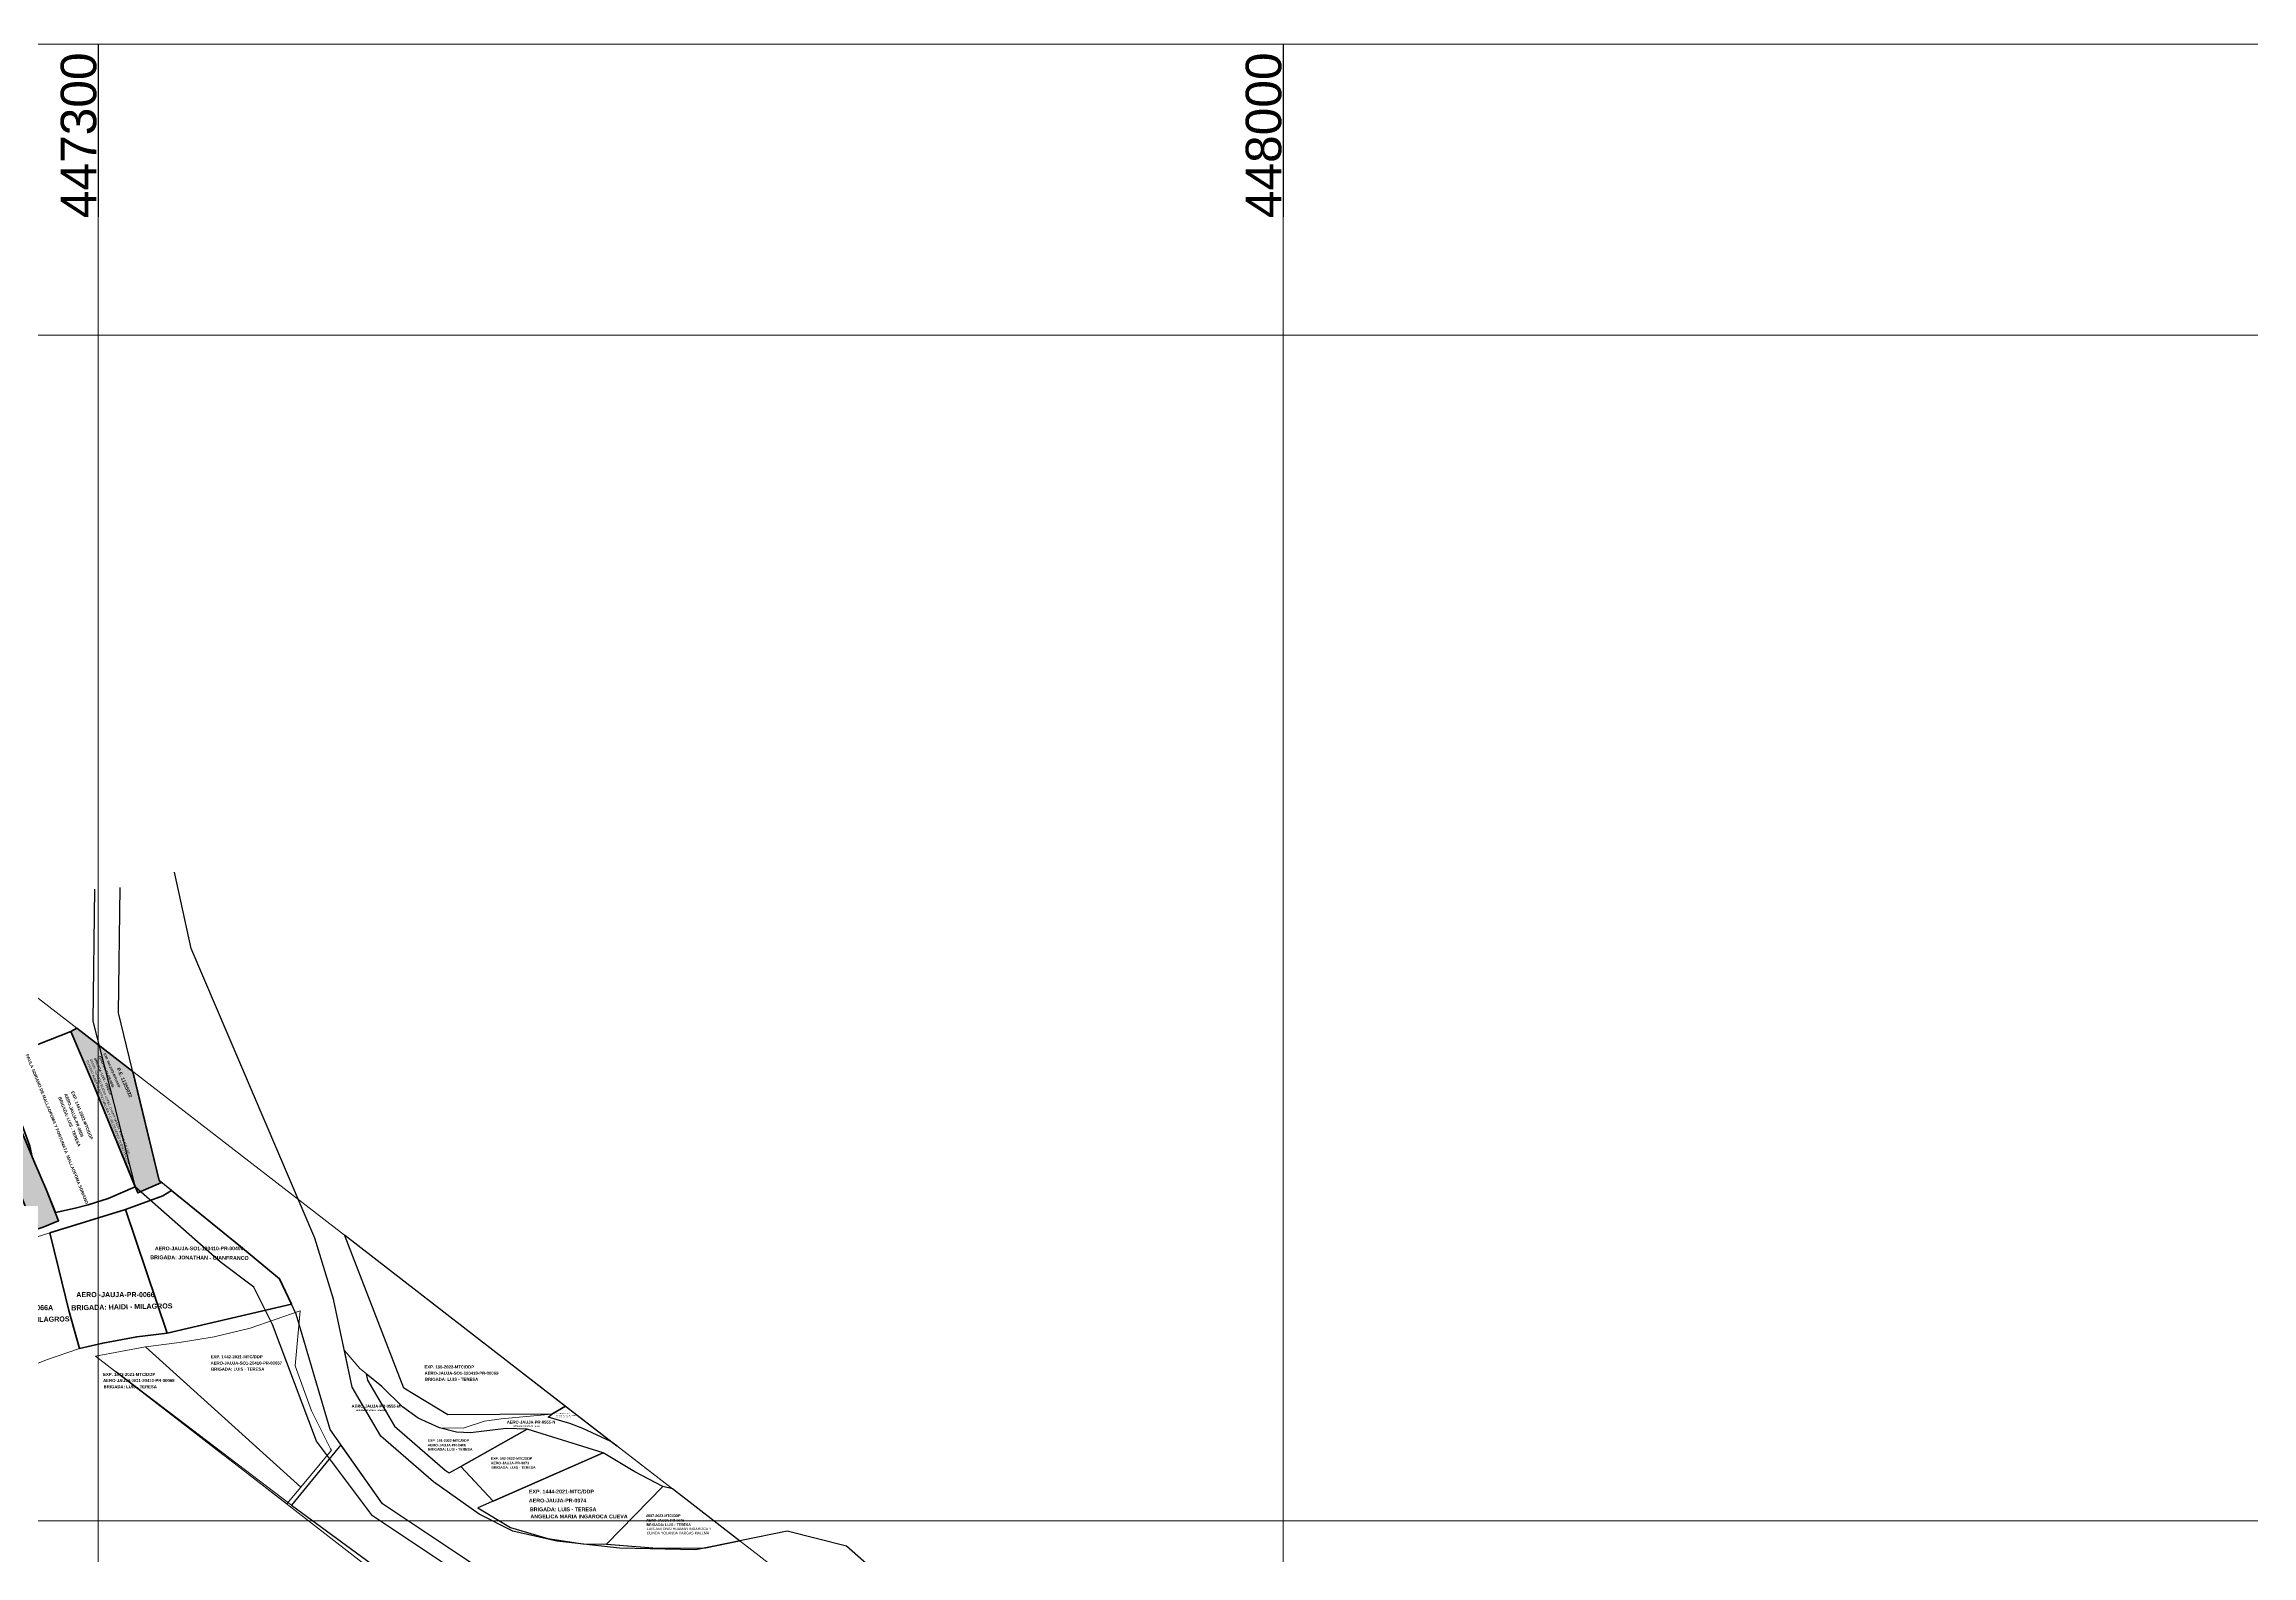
# Model space of a CAD drawing. Header units: metres. Extents: x 0 to 452779, y 0 to 8699072.
# Drawn here: x 447268 to 448572, y 8698179 to 8699072 of the extents above; entities that cross this region are included whole.
import ezdxf
from ezdxf.enums import TextEntityAlignment as Align

# ---------------------------------------------------------------- set-up
doc = ezdxf.new("R2010")
doc.units = ezdxf.units.M
doc.header["$MEASUREMENT"] = 0
for name, color, linetype in [('CODIGO', 7, 'Continuous'), ('COORD', 7, 'Continuous'), ('EXPEDIENTE', 150, 'Continuous'), ('FAJA DERECHA', 6, 'Continuous'), ('PARA INGRESAR A SUNARP', 210, 'Continuous'), ('PARTIDA ELECTRONICA', 30, 'Continuous'), ('PERIMETRICO PMD', 5, 'Continuous'), ('PREDIO ADQUIRIDO ( CON RM)', 3, 'Continuous'), ('PREDIOS CON RM', 7, 'Continuous'), ('RIBERA IZQUIERDA', 5, 'Continuous'), ('SUJETO PASIVO', 4, 'Continuous')]:
    doc.layers.add(name, color=color, linetype=linetype)
for name, color, linetype, lineweight in [('GRILLA', 8, 'Continuous', 0), ('Membrete', 7, 'Continuous', 60), ('PREDIOS INSCRITOS A FAVOR DEL MTC', 30, 'Continuous', 70)]:
    doc.layers.add(name, color=color, linetype=linetype, lineweight=lineweight)
doc.layers.add('PREDIO DEFINIDO ( EN PROCESO)', color=7, linetype='Continuous', true_color=0xe0e000)
doc.styles.add('SANSSERIFBOLD', font='sasb____.pfb')
doc.styles.get("Standard").update_dxf_attribs({"font": 'arial.ttf'})
doc.styles.add('VERTICES', font='sanssb__.ttf')
doc.dimstyles.get("Standard").update_dxf_attribs({"dimtxt": 0.18, "dimasz": 0.18, "dimexe": 0.18, "dimexo": 0.0625, "dimgap": 0.09, "dimtad": 0, "dimtih": 1, "dimtoh": 1, "dimdec": 4, "dimzin": 0, "dimdsep": 46, "dimtxsty": 'Standard', "dimcen": 0.09, "dimadec": 0, "dimazin": 0, "dimtfac": 1, "dimtdec": 4, "dimtofl": 0, "dimtmove": 0, "dimatfit": 3, "dimfxl": 1, "dimtolj": 1, "dimtzin": 0, "dimarcsym": 0})

# ---------------------------------------------------------------- blocks, each defined once
blk = doc.blocks.new('*D4')
at = {"layer": 'COORD', "color": 0, "lineweight": -2, "transparency": 16777216}
blk.add_line((447300, 8699071.7), (447300, 8698969.9), dxfattribs=at)
at = {"layer": 'Defpoints', "color": 0, "transparency": 16777216}
for p in [(447300, 8699071.8), (447300, 8699066.8), (0, 0)]:
    blk.add_point(p, dxfattribs=at)
at = {"layer": 'COORD', "color": 0, "transparency": 16777216, "insert": (447288.5, 8699018), "char_height": 21, "attachment_point": 5, "rotation": 90}
blk.add_mtext('\\A1;447300', dxfattribs=at)
blk = doc.blocks.new('*D6')
at = {"layer": 'COORD', "color": 0, "lineweight": -2, "transparency": 16777216}
blk.add_line((448000, 8699071.7), (448000, 8698969.9), dxfattribs=at)
at = {"layer": 'Defpoints', "color": 0, "transparency": 16777216}
for p in [(448000, 8699071.8), (448000, 8699066.8), (0, 0)]:
    blk.add_point(p, dxfattribs=at)
at = {"layer": 'COORD', "color": 0, "transparency": 16777216, "insert": (447988.5, 8699018), "char_height": 21, "attachment_point": 5, "rotation": 90}
blk.add_mtext('\\A1;448000', dxfattribs=at)
blk = doc.blocks.new('*D8')
at = {"layer": 'COORD', "color": 0, "lineweight": -2, "transparency": 16777216}
blk.add_line((448700, 8699071.7), (448700, 8698969.9), dxfattribs=at)
at = {"layer": 'Defpoints', "color": 0, "transparency": 16777216}
for p in [(448700, 8699071.8), (448700, 8699066.8), (0, 0)]:
    blk.add_point(p, dxfattribs=at)
at = {"layer": 'COORD', "color": 0, "transparency": 16777216, "insert": (448688.5, 8699018), "char_height": 21, "attachment_point": 5, "rotation": 90}
blk.add_mtext('\\A1;448700', dxfattribs=at)
blk = doc.blocks.new('*D10')
at = {"layer": 'COORD', "color": 0, "lineweight": -2, "transparency": 16777216}
blk.add_line((449400, 8699071.7), (449400, 8698969.9), dxfattribs=at)
at = {"layer": 'Defpoints', "color": 0, "transparency": 16777216}
for p in [(449400, 8699071.8), (449400, 8699066.8), (0, 0)]:
    blk.add_point(p, dxfattribs=at)
at = {"layer": 'COORD', "color": 0, "transparency": 16777216, "insert": (449388.5, 8699018), "char_height": 21, "attachment_point": 5, "rotation": 90}
blk.add_mtext('\\A1;449400', dxfattribs=at)
blk = doc.blocks.new('*D12')
at = {"layer": 'COORD', "color": 0, "lineweight": -2, "transparency": 16777216}
blk.add_line((450100, 8699071.7), (450100, 8698969.9), dxfattribs=at)
at = {"layer": 'Defpoints', "color": 0, "transparency": 16777216}
for p in [(450100, 8699071.8), (450100, 8699066.8), (0, 0)]:
    blk.add_point(p, dxfattribs=at)
at = {"layer": 'COORD', "color": 0, "transparency": 16777216, "insert": (450088.5, 8699018), "char_height": 21, "attachment_point": 5, "rotation": 90}
blk.add_mtext('\\A1;450100', dxfattribs=at)
blk = doc.blocks.new('*D20')
at = {"layer": 'COORD', "color": 0, "lineweight": -2, "transparency": 16777216}
blk.add_line((450402.1, 8698200), (450284.8, 8698200), dxfattribs=at)
at = {"layer": 'Defpoints', "color": 0, "transparency": 16777216}
for p in [(450397.2, 8698200), (450402.2, 8698200), (0, 0)]:
    blk.add_point(p, dxfattribs=at)
at = {"layer": 'COORD', "color": 0, "transparency": 16777216, "insert": (450340.6, 8698211.5), "char_height": 21, "attachment_point": 5}
blk.add_mtext('\\A1;8698200', dxfattribs=at)
blk = doc.blocks.new('*D22')
at = {"layer": 'COORD', "color": 0, "lineweight": -2, "transparency": 16777216}
blk.add_line((450402.1, 8698900), (450284.8, 8698900), dxfattribs=at)
at = {"layer": 'Defpoints', "color": 0, "transparency": 16777216}
for p in [(450397.2, 8698900), (450402.2, 8698900), (0, 0)]:
    blk.add_point(p, dxfattribs=at)
at = {"layer": 'COORD', "color": 0, "transparency": 16777216, "insert": (450340.6, 8698911.5), "char_height": 21, "attachment_point": 5}
blk.add_mtext('\\A1;8698900', dxfattribs=at)

msp = doc.modelspace()

# ---------------------------------------------------------------- hatches: boundary and pattern name
at = {"layer": 'PREDIOS INSCRITOS A FAVOR DEL MTC', "transparency": 33554559}
h = msp.add_hatch(color=256, dxfattribs=at)
h.dxf.hatch_style = 1
h.paths.add_polyline_path([(447202.1, 8698347.6), (447206.8, 8698335.6), (447210.2, 8698323.1), (447213.8, 8698311.2), (447218.4, 8698299.7), (447222, 8698287.3), (447225.9, 8698275.3), (447229.7, 8698263.3), (447233.1, 8698253.7), (447231.3, 8698250.9), (447231.3, 8698248.9), (447233.5, 8698238.6), (447236.5, 8698222.1), (447239.4, 8698205.2), (447242.5, 8698188.3), (447246.1, 8698171.1), (447249.6, 8698154.4), (447252.9, 8698137.4), (447255.9, 8698120.1), (447259, 8698103.9), (447262.3, 8698087.4), (447263.6, 8698081.1), (447263.9, 8698075), (447263.7, 8698073.9), (447261.9, 8698072.8), (447259.3, 8698072.4), (447251.1, 8698071.2), (447227.4, 8698070.7), (447203.1, 8698070.6), (447179.2, 8698070.5), (447154.6, 8698070.1), (447144, 8698070), (447130.8, 8698069.3), (447123.6, 8698074.8), (447114.5, 8698083.3), (447098.1, 8698098.3), (447081.6, 8698112.3), (447065.3, 8698126.5), (447049.4, 8698141), (447033.6, 8698155.6), (447017.6, 8698168.9), (447002, 8698183), (446986.6, 8698196.9), (446970.1, 8698211.1), (446953.8, 8698225.1), (446937.8, 8698239.5), (446928.3, 8698247.7), (446924.6, 8698252.2), (446924.5, 8698253), (446924.9, 8698253.4), (446925.7, 8698254), (446928.7, 8698254.7), (446939.3, 8698257.1), (446960.3, 8698263.3), (446979.2, 8698270), (446995.9, 8698275), (447005.3, 8698278.8), (447021.3, 8698283.5), (447031.8, 8698287.5), (447043, 8698293.4), (447060.5, 8698300), (447078.8, 8698306.6), (447091, 8698310.1), (447104.8, 8698314.9), (447124.6, 8698322.6), (447143.6, 8698328.5), (447157, 8698333.8), (447170.3, 8698337.9), (447189.9, 8698344.1)])
h.paths.add_polyline_path([(446920.7, 8698267.2), (446916.3, 8698265.3), (446910.5, 8698264.1), (446906.4, 8698264.1), (446903.7, 8698265.4), (446895.4, 8698273.6), (446876.6, 8698291.3), (446857, 8698308.4), (446849.7, 8698315.5), (446845.2, 8698328.3), (446837.3, 8698347.4), (446829.6, 8698366.8), (446821.9, 8698385.7), (446814.4, 8698405), (446806.7, 8698424.2), (446798.5, 8698444.4), (446790.3, 8698464.9), (446781.7, 8698486.9), (446776.4, 8698500.7), (446789.9, 8698507.6), (446802.1, 8698512.2), (446823.1, 8698521.1), (446828.3, 8698506.3), (446836.7, 8698485.7), (446844.4, 8698465), (446852.7, 8698444.1), (446860.6, 8698423.2), (446868.6, 8698402.3), (446877.3, 8698380.5), (446886.2, 8698358.1), (446894.5, 8698335.9), (446904.2, 8698313), (446912.9, 8698290.2)])
h.paths.add_polyline_path([(446849.7, 8698315.5), (446831.8, 8698331.7), (446815.2, 8698347.1), (446797.4, 8698363.6), (446779, 8698380.4), (446760.6, 8698396.8), (446753.5, 8698404), (446750.8, 8698415.1), (446745.6, 8698433), (446740.4, 8698450.8), (446735.7, 8698468.8), (446731.6, 8698481.7), (446740.1, 8698485.2), (446758.9, 8698492.9), (446776.4, 8698500.7), (446781.7, 8698486.9), (446790.3, 8698464.9), (446798.5, 8698444.4), (446806.7, 8698424.2), (446814.4, 8698405), (446821.9, 8698385.7), (446829.6, 8698366.8), (446837.3, 8698347.4), (446845.2, 8698328.3)])
h.paths.add_polyline_path([(447283.8, 8698489), (447287.4, 8698490.9), (447320.4, 8698465.4), (447336, 8698401), (447337.4, 8698399.8), (447323.4, 8698393.6), (447297.1, 8698458.1)])
h.paths.add_polyline_path([(447224.6, 8698464.5), (447230.9, 8698450.7), (447233.9, 8698442.7), (447238.1, 8698431.5), (447242.3, 8698421), (447246.4, 8698410.9), (447250.5, 8698400.9), (447254.7, 8698391.3), (447258.8, 8698381), (447261.7, 8698371.5), (447267.5, 8698373.4), (447276.6, 8698377.2), (447269.4, 8698395.3), (447262, 8698412.5), (447255.3, 8698428.8), (447248.2, 8698445.1), (447241.9, 8698461.4), (447237.9, 8698470.8), (447229.1, 8698467)])
h.paths.add_polyline_path([(447201.9, 8698357.3), (447197.3, 8698356.5), (447192.4, 8698370), (447186.6, 8698384.5), (447180.9, 8698398.9), (447175.4, 8698412.5), (447170.2, 8698425.9), (447165.5, 8698437.4), (447170, 8698439.3), (447178.4, 8698442.9), (447187.6, 8698447.4), (447190.4, 8698440.8), (447195.4, 8698428.6), (447200.1, 8698417), (447204.7, 8698405.3), (447209.5, 8698393.5), (447214.1, 8698381.5), (447218.8, 8698369.5), (447221.6, 8698362.2), (447212.5, 8698359.8), (447207.4, 8698357.9)])

# ---------------------------------------------------------------- linework, layer by layer
at = {"layer": 'FAJA DERECHA'}
msp.add_lwpolyline([(447537, 8698153), (447462, 8698203), (447429, 8698247), (447403, 8698316), (447392, 8698338), (447372, 8698353), (447322, 8698397), (447297, 8698495), (447298, 8698573)], dxfattribs=at)
at = {"layer": 'GRILLA'}
for p, q in [((447300, 8695777.5), (447300, 8699071.8)), ((448000, 8695777.5), (448000, 8699071.8)), ((446402.3, 8698900), (450402.2, 8698900)), ((446402.3, 8698200), (450402.2, 8698200))]:
    msp.add_line(p, q, dxfattribs=at)
for points in [[(446402.3, 8699071.8), (450402.2, 8699071.8), (450402.2, 8695777.5), (446402.3, 8695777.5)], [(446402.3, 8695777.5), (450402.2, 8695777.5), (450402.2, 8699071.8), (446402.3, 8699071.8)]]:
    msp.add_lwpolyline(points, close=True, dxfattribs=at)
at = {"layer": 'PARA INGRESAR A SUNARP', "lineweight": 35}
for points in [[(447243.8, 8698473.2), (447283.8, 8698489), (447297.1, 8698458.1), (447321.9, 8698397.3), (447305.9, 8698390.3), (447294, 8698386.7), (447286.4, 8698384.7), (447274.7, 8698382), (447269.4, 8698395.3), (447262, 8698412.5), (447261, 8698415), (447259.6, 8698421.2), (447247.6, 8698454.2)], [(447384, 8698362), (447343.3, 8698395), (447338.1, 8698392), (447316.2, 8698383.9), (447340.7, 8698310.8), (447414.2, 8698327.9), (447407, 8698343)], [(447316.2, 8698383.9), (447271.5, 8698370), (447276.6, 8698349.2), (447282.6, 8698324.2), (447289, 8698301.8), (447302.7, 8698305), (447322.8, 8698308.7), (447340.7, 8698310.8)]]:
    msp.add_lwpolyline(points, close=True, dxfattribs=at)
at = {"layer": 'PERIMETRICO PMD', "color": 5, "linetype": 'Continuous', "lineweight": 20, "ltscale": 20}
msp.add_lwpolyline([(446623.2, 8698528.1), (446620.4, 8698536.5), (446610.4, 8698557.7), (446651.7, 8698611.1), (446576.6, 8698669.1), (446689.9, 8698815.7), (446740.6, 8698776.6), (446806.8, 8698862.3), (449771.2, 8696571.3), (449776, 8696557.8), (449674.4, 8696425.8), (449839.5, 8696298.1), (449196.3, 8696510), (448340.9, 8697171.3), (448216.4, 8697007.8), (447797.3, 8697331.8), (447784.5, 8697358.9), (447883.4, 8697486.8), (447076.2, 8698110.7), (446956.1, 8698218.6), (446730.5, 8698426.2), (446623.2, 8698528.1)], dxfattribs=at)
at = {"layer": 'PREDIO ADQUIRIDO ( CON RM)', "color": 177, "lineweight": 20, "true_color": 0x293189}
msp.add_lwpolyline([(447316.2, 8698383.9), (447340.7, 8698310.8), (447322.8, 8698308.7), (447302.7, 8698305), (447289, 8698301.8), (447269.4, 8698295.1), (447225.2, 8698277.3), (447222, 8698287.3), (447218.4, 8698299.7), (447213.8, 8698311.2), (447210.2, 8698323.1), (447206.8, 8698335.6), (447202.1, 8698347.6), (447201.3, 8698349.2), (447220.6, 8698354.5), (447240.7, 8698360.4), (447271.5, 8698370)], close=True, dxfattribs=at)
at = {"layer": 'PREDIO DEFINIDO ( EN PROCESO)', "color": 177, "true_color": 0x293189}
for points in [[(447445.4, 8698368.8), (447576.1, 8698267.8), (447568, 8698263.1), (447506.6, 8698262.7), (447480.5, 8698278.4)], [(447489, 8698260.7), (447479.8, 8698267.4), (447467.5, 8698279.4), (447458.2, 8698286.9), (447459, 8698283), (447475, 8698256), (447505, 8698230), (447507.3, 8698228.4), (447514.2, 8698232.1), (447553.4, 8698254.2), (447541, 8698254.5), (447520, 8698252.1), (447511.6, 8698252.3), (447501.6, 8698255)], [(447565.7, 8698261.3), (447568, 8698263.1), (447576.1, 8698267.8), (447606.4, 8698244.4), (447602.8, 8698246.8), (447586.3, 8698254.6), (447578.5, 8698257.6)], [(447598.3, 8698240.2), (447553.4, 8698254.2), (447514.2, 8698232.1), (447533.3, 8698211.6)], [(447598.3, 8698240.2), (447553.4, 8698254.2), (447514.2, 8698232.1), (447533.3, 8698211.6)], [(447468, 8698210), (447443.3, 8698245), (447414.1, 8698209.3), (447496.9, 8698148.6), (447519.3, 8698175.8)], [(447633.6, 8698220.3), (447616.9, 8698228.9), (447598.3, 8698240.2), (447524.3, 8698207.7), (447543.6, 8698196.2), (447565.6, 8698189.7), (447586.3, 8698186.5), (447600.3, 8698186.2)], [(447639.2, 8698219), (447633.6, 8698220.3), (447600.3, 8698186.2), (447630.2, 8698183.9), (447658.8, 8698184.2), (447678.9, 8698188.3)]]:
    msp.add_lwpolyline(points, close=True, dxfattribs=at)
at = {"layer": 'PREDIO DEFINIDO ( EN PROCESO)', "color": 177, "lineweight": 0, "true_color": 0x293189}
for points in [[(447327.9, 8698302.7), (447348, 8698305.4), (447368.5, 8698308.7), (447389.8, 8698313.8), (447419.2, 8698324.1), (447416.3, 8698291.6), (447425.9, 8698265), (447437.2, 8698242.6), (447437.9, 8698241.8), (447419.7, 8698220)], [(447298.4, 8698297.3), (447327.9, 8698302.7), (447419.7, 8698220), (447411.4, 8698210)], [(447310.4, 8698288.2), (447372, 8698240.4), (447376.7, 8698236.8), (447462, 8698170.8), (447476.3, 8698159.8), (447509.5, 8698134.1), (447528.3, 8698119.6), (447542.6, 8698108.5), (447674.4, 8698006.7), (447752.2, 8697946.7), (447718.4, 8697983.1), (447683.4, 8698014.9), (447674.4, 8698006.7), (447542.6, 8698108.6), (447547.1, 8698111.7), (447496.9, 8698148.6), (447414.1, 8698209.3), (447404.4, 8698216.7)], [(447514.2, 8698232.1), (447507.3, 8698228.4), (447505, 8698230), (447475, 8698256), (447459, 8698283), (447458.2, 8698287), (447454.5, 8698289.9), (447445.4, 8698300.6), (447450, 8698279), (447467, 8698250), (447498, 8698223), (447525, 8698204), (447545, 8698194), (447571, 8698188), (447608, 8698184), (447653, 8698183), (447658.8, 8698184.2), (447630.2, 8698183.9), (447600.4, 8698186.2), (447586.3, 8698186.5), (447565.6, 8698189.7), (447543.6, 8698196.2), (447524.3, 8698207.7), (447533.3, 8698211.6)], [(447565.7, 8698261.3), (447568, 8698263.1), (447538, 8698260.2), (447528.1, 8698258.8), (447515.5, 8698254.8), (447501.6, 8698255), (447511.6, 8698252.3), (447520, 8698252.1), (447541, 8698254.5), (447553.4, 8698254.2), (447598.3, 8698240.2), (447616.9, 8698228.9), (447633.6, 8698220.3), (447639.2, 8698219), (447606.4, 8698244.4), (447602.8, 8698246.8), (447586.8, 8698254.4), (447586.3, 8698254.6), (447578.5, 8698257.6)]]:
    msp.add_lwpolyline(points, close=True, dxfattribs=at)
at = {"layer": 'PREDIOS INSCRITOS A FAVOR DEL MTC', "lineweight": 60}
for points in [[(447283.8, 8698489), (447287.4, 8698490.9), (447320.4, 8698465.4), (447336, 8698401), (447337.4, 8698399.8), (447323.4, 8698393.6), (447297.1, 8698458.1)], [(447224.6, 8698464.5), (447230.9, 8698450.7), (447233.9, 8698442.7), (447238.1, 8698431.5), (447242.3, 8698421), (447246.4, 8698410.9), (447250.5, 8698400.9), (447254.7, 8698391.3), (447258.8, 8698381), (447261.7, 8698371.5), (447267.5, 8698373.4), (447276.6, 8698377.2), (447269.4, 8698395.3), (447262, 8698412.5), (447255.3, 8698428.8), (447248.2, 8698445.1), (447241.9, 8698461.4), (447237.9, 8698470.8), (447229.1, 8698467)]]:
    msp.add_lwpolyline(points, close=True, dxfattribs=at)
at = {"layer": 'RIBERA IZQUIERDA'}
for points in [[(447767, 8698163), (447742, 8698185), (447707, 8698194), (447653, 8698183), (447608, 8698184), (447571, 8698188), (447545, 8698194), (447525, 8698204), (447498, 8698223), (447467, 8698250), (447450, 8698279), (447439, 8698331), (447428, 8698367), (447355, 8698538), (447345, 8698583)], [(447540, 8698162), (447468, 8698210), (447437, 8698254), (447417, 8698322), (447407, 8698343), (447384, 8698362), (447336, 8698401), (447312, 8698500), (447313, 8698574)]]:
    msp.add_lwpolyline(points, dxfattribs=at)

# ---------------------------------------------------------------- texts
at = {"layer": 'CODIGO', "color": 6, "linetype": 'Continuous', "lineweight": 20, "style": 'SANSSERIFBOLD'}
for height, rotation, p in [(1.35, 293.576, (447297.4, 8698473)), (1.8, 291.8835, (447276.3, 8698449.9))]:
    msp.add_text('BRIGADA: LUIS - TERESA', height=height, rotation=rotation, dxfattribs=at).set_placement(p)
at = {"layer": 'CODIGO', "lineweight": 20, "style": 'SANSSERIFBOLD'}
for s, height, rotation, p in [('AERO-JAUJA-PR-0058', 1.35, 293.576, (447300.1, 8698474.5)), ('AERO-JAUJA-PR-0059', 1.8, 291.1428, (447279.9, 8698451.8))]:
    msp.add_text(s, height=height, rotation=rotation, dxfattribs=at).set_placement(p)
at = {"layer": 'CODIGO', "color": 6, "linetype": 'Continuous', "lineweight": 20, "style": 'SANSSERIFBOLD'}
for s, height, rotation, p in [('BRIGADA: JONATHAN - GIANFRANCO', 2.25, 359.5521, (447359.8, 8698354.3)), ('BRIGADA: HAIDI - MILAGROS', 3, 1.1471, (447314, 8698324.9)), ('BRIGADA: HAIDI - MILAGROS', 3, 1.1471, (447253.2, 8698317.2)), ('BRIGADA: JONATHAN - ARMANDO', 0.761, 359.5521, (447461.4, 8698264.9)), ('BRIGADA: JONATHAN - REMY', 0.761, 359.5521, (447553.2, 8698255.6))]:
    msp.add_text(s, height=height, rotation=rotation, dxfattribs=at).set_placement(p, align=Align.CENTER)
at = {"layer": 'CODIGO', "lineweight": 20, "style": 'SANSSERIFBOLD'}
for s, height, p in [('AERO-JAUJA-SO1-20410-PR-00067', 1.8, (447366.4, 8698292.3)), ('AERO-JAUJA-SO1-120410-PR-00069', 1.8, (447492.8, 8698286.3)), ('AERO-JAUJA-SO1-20410-PR-00068', 1.8, (447302.9, 8698282)), ('AERO-JAUJA-SO1-120410-PR-00070', 0.504, (447570.4, 8698262.1)), ('AERO-JAUJA-PR-0406', 1.5, (447494.6, 8698244)), ('AERO-JAUJA-PR-0073', 1.5, (447531.9, 8698233.4)), ('AERO-JAUJA-PR-0074', 2.25, (447554.4, 8698210.9)), ('AERO-JAUJA-PR-0075', 1.5, (447623.6, 8698199.6))]:
    msp.add_text(s, height=height, dxfattribs=at).set_placement(p)
at = {"layer": 'CODIGO', "color": 6, "linetype": 'Continuous', "lineweight": 20, "style": 'SANSSERIFBOLD'}
for height, p in [(1.8, (447366.7, 8698288.7)), (1.8, (447303.2, 8698278.3)), (1.8, (447493, 8698282.7)), (0.504, (447570.5, 8698261.1)), (1.5, (447494.9, 8698241.5)), (1.5, (447532.2, 8698230.8)), (2.25, (447555, 8698205.7)), (1.5, (447623.9, 8698197))]:
    msp.add_text('BRIGADA: LUIS - TERESA', height=height, dxfattribs=at).set_placement(p)
at = {"layer": 'EXPEDIENTE', "color": 3, "linetype": 'Continuous', "lineweight": 20, "style": 'SANSSERIFBOLD'}
for s, height, rotation, p in [('EXP. 044-2022-MTC/DDP', 1.35, 293.576, (447303.1, 8698475.8)), ('EXP. 1441-2022-MTC/DDP', 1.8, 291.8835, (447283.9, 8698453.3))]:
    msp.add_text(s, height=height, rotation=rotation, dxfattribs=at).set_placement(p)
for s, height, p in [('EXP. 1442-2021-MTC/DDP', 1.8, (447366.4, 8698296)), ('EXP. 188-2022-MTC/DDP', 1.8, (447492.7, 8698290)), ('EXP. 1443-2021-MTC/DDP', 1.8, (447302.9, 8698285.6)), ('EXP. 189-2022-MTC/DDP', 0.504, (447570.4, 8698263.1)), ('EXP. 191-2022-MTC/DDP', 1.5, (447494.6, 8698246.7)), ('EXP. 192-2022-MTC/DDP', 1.5, (447531.9, 8698236.1)), ('EXP. 1444-2021-MTC/DDP', 2.25, (447554.4, 8698216.2)), ('0807-2023-MTC/DDP', 1.5, (447623.7, 8698202.3))]:
    msp.add_text(s, height=height, dxfattribs=at).set_placement(p)
at = {"layer": 'Membrete', "lineweight": 15, "style": 'VERTICES'}
msp.add_text('AERO-JAUJA-SO1-120410-PR-00400', height=2.16, dxfattribs=at).set_placement((447333.5, 8698359.8))
at = {"layer": 'PARTIDA ELECTRONICA', "lineweight": 60, "style": 'SANSSERIFBOLD'}
msp.add_text('P.E. 11355022', height=2.027, rotation=293.576, dxfattribs=at).set_placement((447310.9, 8698467))
at = {"layer": 'PREDIO DEFINIDO ( EN PROCESO)', "lineweight": 15, "char_height": 1.728, "width": 36.466, "attachment_point": 1, "style": 'VERTICES'}
for s, insert in [('AERO-JAUJA-PR-0555-M', (447449.7, 8698268.6)), ('AERO-JAUJA-PR-0555-N', (447541.4, 8698259.2))]:
    msp.add_mtext(s, dxfattribs=dict(at, insert=insert))
at = {"layer": 'PREDIOS CON RM', "color": 1, "lineweight": 20, "style": 'SANSSERIFBOLD'}
for s, p in [('AERO JAUJA-PR-0066A', (447249.4, 8698324.4)), ('AERO -JAUJA-PR-0066', (447310.2, 8698332.1))]:
    msp.add_text(s, height=3, dxfattribs=at).set_placement(p, align=Align.CENTER)
at = {"layer": 'SUJETO PASIVO', "linetype": 'Continuous', "lineweight": 20, "style": 'SANSSERIFBOLD'}
msp.add_text('PAULA SORIANO DE MALLAOPOMA Y FORTUNATA  MALLAOPOMA SORIANO      ', height=1.8, rotation=291.8835, dxfattribs=at).set_placement((447257.1, 8698475.2))
msp.add_text('ANGELICA MARIA INGAROCA CUEVA', height=2.25, dxfattribs=at).set_placement((447555.3, 8698201.5))
at = {"layer": 'SUJETO PASIVO', "insert": (447296.3, 8698472.9), "char_height": 1.35, "attachment_point": 1, "rotation": 292}
msp.add_mtext_dynamic_manual_height_columns('DANIEL CLAUDIO BUENO LOPEZ, DANNY MIGUEL BUENO MALLMA, CLAUDIO ALBERTO BUENO MALLMA Y CARLOS BENNY BUENO MALLMA', width=66.795, gutter_width=1, heights=[14.7], dxfattribs=at)
at = {"layer": 'SUJETO PASIVO', "linetype": 'Continuous', "lineweight": 20}
note = msp.add_mtext_dynamic_manual_height_columns('{\\fArial|b0|i0|c0|p34;LUIS ANTONIO HUAMAN INGAROCA Y OLINDA YOLANDA VARGAS MALLMA\\H1.02217x; \\H0.97831x;\\P\\H1.66371x; }', width=41.781, gutter_width=1, heights=[5.82, 0], dxfattribs=dict(at, insert=(447624, 8698196.1), char_height=1.5, attachment_point=1, style='SANSSERIFBOLD'))

# ---------------------------------------------------------------- dimensions: what is measured, and where the dimension line sits
at = {"layer": 'COORD'}
for feature_location, offset, dtype, picture, middle in [((447300, 8699071.8), (0, -5), 1, '*D4', (447288.5, 8699018)), ((448000, 8699071.8), (0, -5), 1, '*D6', (447988.5, 8699018)), ((448700, 8699071.8), (0, -5), 1, '*D8', (448688.5, 8699018)), ((449400, 8699071.8), (0, -5), 1, '*D10', (449388.5, 8699018)), ((450100, 8699071.8), (0, -5), 1, '*D12', (450088.5, 8699018)), ((450402.2, 8698900), (-5, 0), 0, '*D22', (450340.6, 8698911.5)), ((450402.2, 8698200), (-5, 0), 0, '*D20', (450340.6, 8698211.5))]:
    dim = msp.add_ordinate_dim(feature_location=feature_location, offset=offset, dtype=dtype, origin=(0, 0), dimstyle='Standard', override={"dimtxt": 21, "dimgap": 0.75, "dimtad": 1, "dimdec": 0}, dxfattribs=at)
    dim.commit()
    dim.dimension.update_dxf_attribs({"geometry": picture, "text_midpoint": middle})

doc.saveas('drawing.dxf')
